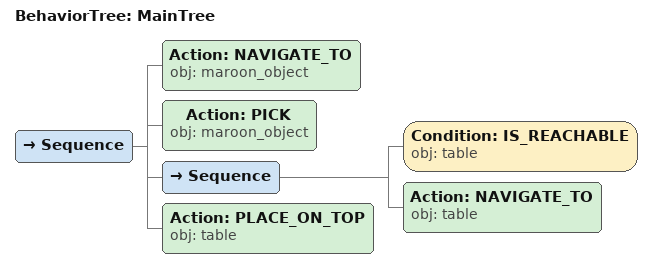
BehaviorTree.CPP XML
<root main_tree_to_execute="MainTree">
  <BehaviorTree ID="MainTree">
    <Sequence>
      <!-- Navigate to maroon_object -->
      <Action ID="NAVIGATE_TO" obj="maroon_object" />
      <!-- Pick maroon_object -->
      <Action ID="PICK" obj="maroon_object" />
      <Sequence>
        <!-- Check table is reachable before NAVIGATE_TO -->
        <Condition ID="IS_REACHABLE" obj="table" />
        <!-- Navigate to table -->
        <Action ID="NAVIGATE_TO" obj="table" />
      </Sequence>
      <!-- Place on table -->
      <Action ID="PLACE_ON_TOP" obj="table" />
    </Sequence>
  </BehaviorTree>
</root>
